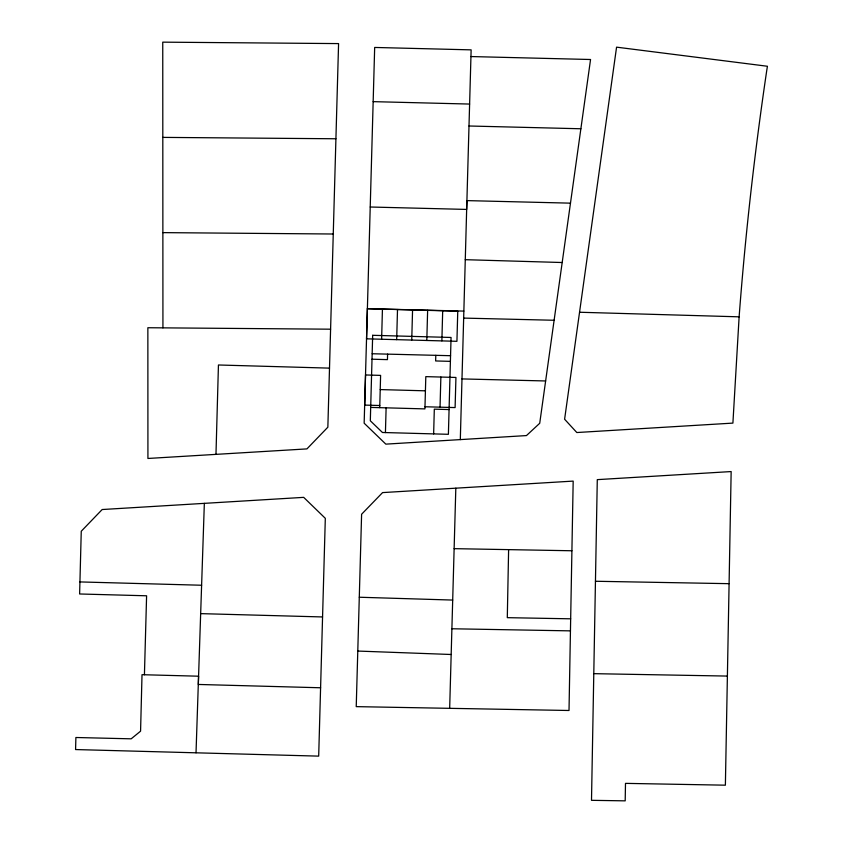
<?xml version="1.0" encoding="UTF-8"?>
<svg xmlns="http://www.w3.org/2000/svg" width="843" height="843" viewBox="0 0 843 843"><rect width="100%" height="100%" fill="white"/><g stroke="black" fill="none" stroke-linecap="round" stroke-linejoin="round"><path stroke-width="1.26" d="M593.788 673.662L597.287 479.635L731.155 471.564L725.38 785.181L625.495 783.368L625.19 800.85L591.501 800.323L593.788 673.662L727.34 676.075M508.614 549.615L507.296 617.666L570.669 618.815M570.448 630.87L569.014 710.491L356.231 706.634L361.605 514.241L382.574 492.597L573.177 481.1L570.448 630.87L451.89 628.762M320.614 687.772L198.316 684.453L198.59 676.202L142.014 674.695L140.57 731.166L131.171 738.826L75.891 737.499L75.575 749.553L318.686 756.129L325.314 518.329L303.68 497.359L102.172 509.53L81.255 531.238L79.621 593.978L146.598 595.79L144.427 674.758M215.977 454.377L218.442 364.987L329.497 368.128M379.729 407.654L380.604 375.388L365.546 374.966L364.713 405.093L379.771 405.515M381.616 339.234L382.437 309.107M385.43 432.575L386.115 407.833M387.59 354.134L387.443 359.634L372.016 359.202M396.674 339.645L397.506 309.518M411.742 340.066L412.564 309.939M426.8 340.477L427.633 310.35M433.639 433.892L434.314 409.161L449.077 409.561M435.799 355.335L435.641 360.952L450.404 361.362M440.046 407.169L440.868 377.042M441.869 340.888L442.691 310.761M449.667 708.341L455.821 488.181M460.31 439.614L466.906 200.613L570.479 203.152M370.225 207.009L466.664 209.422L471.132 49.863L374.671 47.45L366.547 338.823L456.927 341.31L457.76 311.183L367.379 308.696L364.155 423.197L385.831 444.135L526.464 435.578L539.72 423.281L590.553 59.505L470.942 56.555M196.019 752.81L204.343 503.366M739.121 316.831L732.904 423.102L576.823 432.533L564.61 419.234L616.57 47.155L767.425 66.26L766.719 70.664C754.633 152.362 745.338 234.47 739.121 316.831L579.552 312.247M162.815 137.388L335.914 138.768M162.868 232.626L333.259 234.006M330.593 329.191L147.862 327.737L147.925 458.466L306.936 448.897L327.853 427.201L338.58 43.594L162.752 42.15L162.931 327.864M454.124 548.656L571.912 550.764M595.453 581.259L729.005 583.672M373.154 101.645L469.625 104.058M469.003 125.997L580.88 128.768M367.379 308.696L463.84 311.099M463.639 318.096L554.114 320.266M372.163 353.744L450.562 355.704M461.953 378.918L545.632 380.962M79.927 581.923L201.614 585.242M200.666 613.63L322.563 616.95M380.225 389.582L425.42 390.825M424.977 406.758L455.104 407.58L455.937 377.453L425.81 376.631L424.925 408.897L370.688 407.411M465.262 259.686L562.186 262.521M359.287 597.234L452.702 600.068M357.79 651.059L451.174 654.495M372.669 335.303L370.319 420.773L382.448 432.491L448.392 434.303L451.058 337.463L372.669 335.303"/></g></svg>
